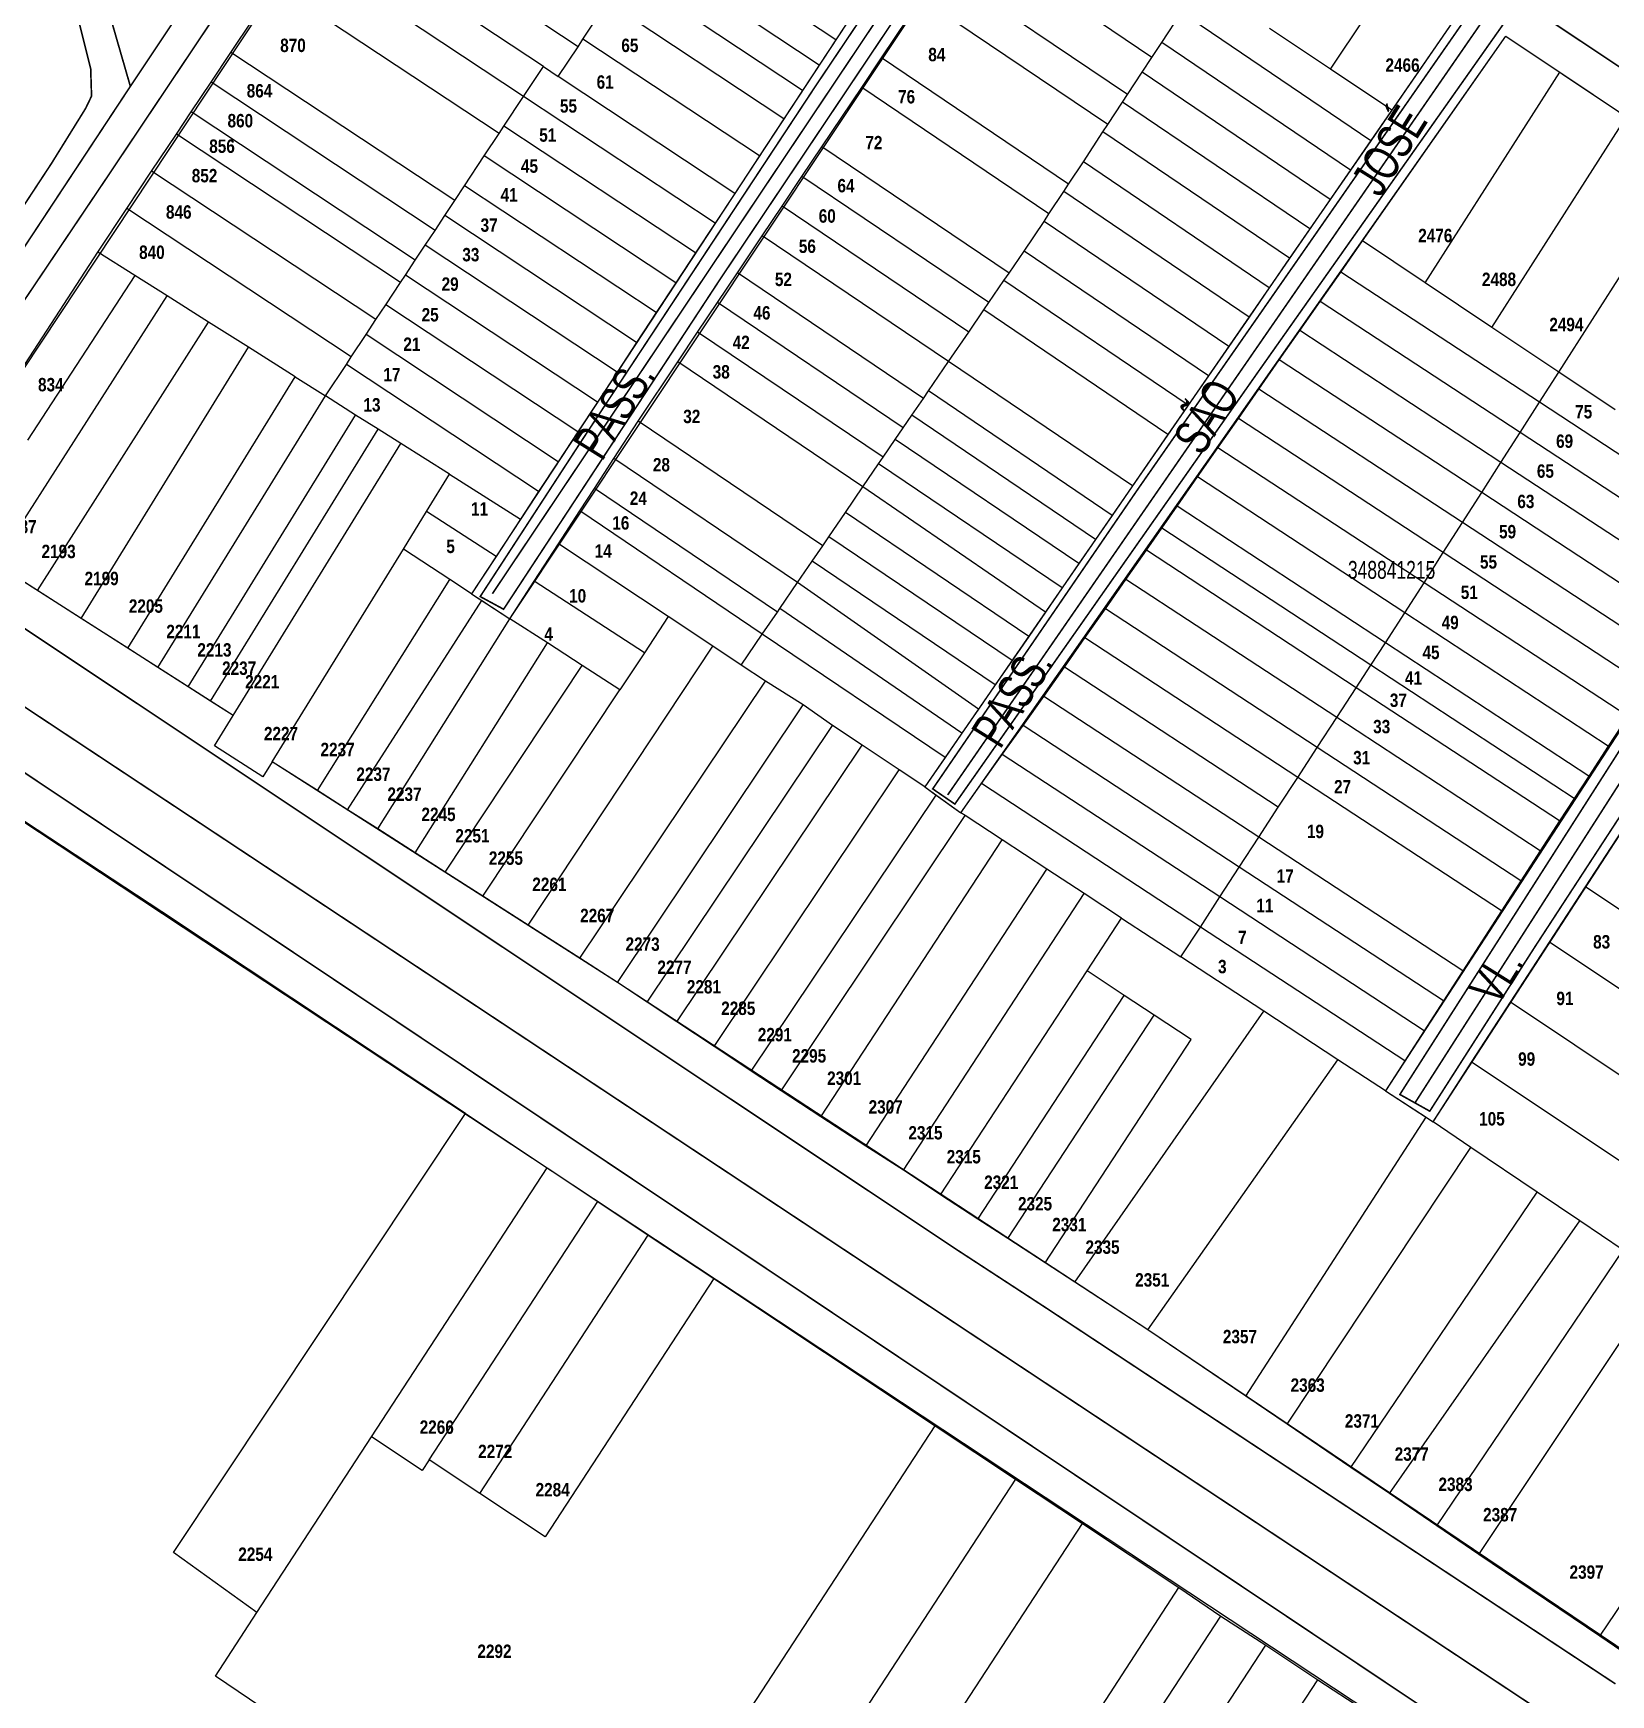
# Model space of a CAD drawing. Extents: x 203136 to 205923, y 4839890 to 4842982.
# Drawn here: x 203999 to 204175.8, y 4840668.6 to 4840854.8 of the extents above; entities that cross this region are included whole.
import ezdxf
from ezdxf.enums import TextEntityAlignment as Align

# ---------------------------------------------------------------- set-up
doc = ezdxf.new("R2010")
doc.units = 0
doc.header["$LTSCALE"] = 1.5
doc.header["$MEASUREMENT"] = 0
doc.linetypes.add('TRACO_11', pattern=[8, 3, -1, 3, -1])
for name, color, linetype in [('CD_MALHA_LOTES', 40, 'CONTINUOUS'), ('CD_TXT_QUADRA', 7, 'CONTINUOUS'), ('RU-QUADRAS', 210, 'CONTINUOUS'), ('SV-EIXO-RUA-PAV', 20, 'CONTINUOUS'), ('SV-RUA-NAO-PAV-S-GUIA-C-GUIA', 7, 'CONTINUOUS'), ('SV-RUA-PAVIM-S-GUIA-C-GUIA', 7, 'CONTINUOUS'), ('SV-TXT-RUA-N-PAV-S-GUIA-C-GUIA', 7, 'CONTINUOUS'), ('SV-TXT-RUA-PAV-S-GUIA-C-GUIA', 7, 'CONTINUOUS'), ('Th_NmrPort', 1, 'CONTINUOUS')]:
    doc.layers.add(name, color=color, linetype=linetype)
doc.styles.add('3488-41-2D_TXTB$0$ARIAL', font='ARIAL.TTF')
doc.styles.add('ARIAL', font='ARIAL.TTF')
doc.styles.get("Standard").update_dxf_attribs({"font": 'swisscbo.ttf'})

msp = doc.modelspace()

# ---------------------------------------------------------------- linework, layer by layer
at = {"layer": 'CD_MALHA_LOTES', "linetype": 'Continuous', "flags": 128}
for points in [[(204060.02, 4840853.27), (204033.33, 4840870.93)], [(204056.14, 4840851.04), (204031.11, 4840867.61)], [(204088.91, 4840854.05), (204067.51, 4840868.21)], [(204087.04, 4840851.21), (204065.64, 4840865.38)], [(204124.34, 4840852.08), (204103.5, 4840866.14)], [(204053.93, 4840847.7), (204028.89, 4840864.27)], [(204085.18, 4840848.36), (204063.76, 4840862.54)], [(204121.59, 4840847.9), (204100.72, 4840861.99)], [(204144.36, 4840850.75), (204152.1, 4840862.42)], [(204021.12, 4840852.63), (204026.11, 4840860.12)], [(204051.17, 4840843.53), (204026.11, 4840860.12)], [(204060.57, 4840854.1), (204063.33, 4840858.27)], [(204083.08, 4840845.2), (204063.33, 4840858.27)], [(204094.03, 4840852.02), (204098.49, 4840858.67)], [(204119.39, 4840844.56), (204098.49, 4840858.67)], [(204090.78, 4840856.89), (204088.91, 4840854.05)], [(204125.44, 4840853.75), (204127.64, 4840857.09)], [(204148.85, 4840842.73), (204127.64, 4840857.09)], [(204159.17, 4840857.69), (204151.22, 4840846.16)], [(204060.02, 4840853.27), (204060.57, 4840854.1)], [(204080.34, 4840841.03), (204060.57, 4840854.1)], [(204088.91, 4840854.05), (204087.04, 4840851.21)], [(204144.36, 4840850.75), (204137.52, 4840855.32)], [(204147.94, 4840831.52), (204163.98, 4840854.47)], [(204163.98, 4840854.47), (204170.05, 4840850.41)], [(204018.9, 4840849.3), (204021.12, 4840852.63)], [(204046.2, 4840836.03), (204021.12, 4840852.63)], [(204057.81, 4840849.93), (204060.02, 4840853.27)], [(204124.34, 4840852.08), (204125.44, 4840853.75)], [(204146.58, 4840839.44), (204125.44, 4840853.75)], [(204053.93, 4840847.7), (204056.14, 4840851.04)], [(204056.14, 4840851.04), (204057.81, 4840849.93)], [(204087.04, 4840851.21), (204085.18, 4840848.36)], [(204091.81, 4840848.7), (204094.03, 4840852.02)], [(204115, 4840837.87), (204094.03, 4840852.02)], [(204121.59, 4840847.9), (204123.24, 4840850.41)], [(204123.24, 4840850.41), (204124.34, 4840852.08)], [(204144.31, 4840836.15), (204123.24, 4840850.41)], [(204151.22, 4840846.16), (204144.36, 4840850.75)], [(204154.96, 4840826.82), (204170.05, 4840850.41)], [(204170.05, 4840850.41), (204177.53, 4840845.4)], [(204016.68, 4840845.98), (204018.9, 4840849.3)], [(204044, 4840832.69), (204018.9, 4840849.3)], [(204077.59, 4840836.84), (204057.81, 4840849.93)], [(204087.35, 4840842.06), (204091.81, 4840848.7)], [(204112.8, 4840834.53), (204091.81, 4840848.7)], [(204051.72, 4840844.37), (204053.93, 4840847.7)], [(204075.39, 4840833.51), (204053.93, 4840847.7)], [(204085.18, 4840848.36), (204083.08, 4840845.2)], [(204119.39, 4840844.56), (204121.04, 4840847.07)], [(204121.04, 4840847.07), (204121.59, 4840847.9)], [(204142.03, 4840832.85), (204121.04, 4840847.07)], [(204015.02, 4840843.48), (204016.68, 4840845.98)], [(204041.79, 4840829.36), (204016.68, 4840845.98)], [(204083.08, 4840845.2), (204080.34, 4840841.03)], [(204151.22, 4840846.16), (204148.85, 4840842.73)], [(204162.44, 4840821.81), (204177.53, 4840845.4)], [(204012.24, 4840839.32), (204015.02, 4840843.48)], [(204040.13, 4840826.86), (204015.02, 4840843.48)], [(204049.52, 4840841.03), (204051.17, 4840843.53)], [(204051.17, 4840843.53), (204051.72, 4840844.37)], [(204073.19, 4840830.16), (204051.72, 4840844.37)], [(204116.65, 4840840.38), (204118.85, 4840843.72)], [(204118.85, 4840843.72), (204119.39, 4840844.56)], [(204139.76, 4840829.56), (204118.85, 4840843.72)], [(204047.31, 4840837.7), (204049.52, 4840841.03)], [(204070.99, 4840826.82), (204049.52, 4840841.03)], [(204080.34, 4840841.03), (204077.59, 4840836.84)], [(204085.12, 4840838.74), (204087.35, 4840842.06)], [(204108.32, 4840827.91), (204087.35, 4840842.06)], [(204148.85, 4840842.73), (204146.58, 4840839.44)], [(204009.47, 4840835.16), (204012.24, 4840839.32)], [(204037.37, 4840822.69), (204012.24, 4840839.32)], [(204115, 4840837.87), (204116.65, 4840840.38)], [(204137.49, 4840826.27), (204116.65, 4840840.38)], [(204146.58, 4840839.44), (204144.31, 4840836.15)], [(204169.92, 4840816.81), (204185.01, 4840840.4)], [(204046.2, 4840836.03), (204047.31, 4840837.7)], [(204068.79, 4840823.48), (204047.31, 4840837.7)], [(204082.89, 4840835.41), (204085.12, 4840838.74)], [(204106.06, 4840824.6), (204085.12, 4840838.74)], [(204114.45, 4840837.04), (204115, 4840837.87)], [(204045.1, 4840834.36), (204046.2, 4840836.03)], [(204077.59, 4840836.84), (204075.39, 4840833.51)], [(204080.67, 4840832.09), (204082.89, 4840835.41)], [(204103.8, 4840821.3), (204082.89, 4840835.41)], [(204112.8, 4840834.53), (204114.45, 4840837.04)], [(204135.22, 4840822.98), (204114.45, 4840837.04)], [(204144.31, 4840836.15), (204142.03, 4840832.85)], [(204006.2, 4840830.26), (204009.47, 4840835.16)], [(204034.61, 4840818.52), (204009.47, 4840835.16)], [(204044, 4840832.69), (204045.1, 4840834.36)], [(204066.59, 4840820.13), (204045.1, 4840834.36)], [(204075.39, 4840833.51), (204073.19, 4840830.16)], [(204110.01, 4840830.38), (204112.25, 4840833.7)], [(204112.25, 4840833.7), (204112.8, 4840834.53)], [(204132.95, 4840819.68), (204112.25, 4840833.7)], [(204042.89, 4840831.03), (204044, 4840832.69)], [(204077.88, 4840827.94), (204080.67, 4840832.09)], [(204101.55, 4840818), (204080.67, 4840832.09)], [(204142.03, 4840832.85), (204139.76, 4840829.56)], [(203994.24, 4840811.9), (204006.2, 4840830.26)], [(204010.35, 4840827.64), (204006.2, 4840830.26)], [(204041.79, 4840829.36), (204042.89, 4840831.03)], [(204064.4, 4840816.79), (204042.89, 4840831.03)], [(204073.19, 4840830.16), (204070.99, 4840826.82)], [(204108.32, 4840827.91), (204110.01, 4840830.38)], [(204130.67, 4840816.39), (204110.01, 4840830.38)], [(204145.49, 4840828.02), (204147.94, 4840831.52)], [(204154.96, 4840826.82), (204147.94, 4840831.52)], [(204040.68, 4840827.69), (204041.79, 4840829.36)], [(204075.65, 4840824.62), (204077.88, 4840827.94)], [(204098.72, 4840813.87), (204077.88, 4840827.94)], [(204139.76, 4840829.56), (204137.49, 4840826.27)], [(204143.2, 4840824.74), (204145.49, 4840828.02)], [(204167.76, 4840813.43), (204145.49, 4840828.02)], [(204010.35, 4840827.64), (203998.32, 4840809.17)], [(204013.99, 4840825.34), (204010.35, 4840827.64)], [(204038.47, 4840824.36), (204040.13, 4840826.86)], [(204040.13, 4840826.86), (204040.68, 4840827.69)], [(204062.2, 4840813.45), (204040.68, 4840827.69)], [(204070.99, 4840826.82), (204068.79, 4840823.48)], [(204106.06, 4840824.6), (204107.75, 4840827.08)], [(204107.75, 4840827.08), (204108.32, 4840827.91)], [(204128.4, 4840813.1), (204107.75, 4840827.08)], [(204137.49, 4840826.27), (204135.22, 4840822.98)], [(204162.44, 4840821.81), (204154.96, 4840826.82)], [(203994.76, 4840795.32), (204013.99, 4840825.34)], [(204018.63, 4840822.39), (204013.99, 4840825.34)], [(204037.37, 4840822.69), (204038.47, 4840824.36)], [(204060.01, 4840810.1), (204038.47, 4840824.36)], [(204073.42, 4840821.29), (204075.65, 4840824.62)], [(204096.47, 4840810.57), (204075.65, 4840824.62)], [(204105.5, 4840823.78), (204106.06, 4840824.6)], [(204140.91, 4840821.46), (204143.2, 4840824.74)], [(204165.61, 4840810.06), (204143.2, 4840824.74)], [(203999.44, 4840792.33), (204018.63, 4840822.39)], [(204023.09, 4840819.59), (204018.63, 4840822.39)], [(204036.27, 4840821.02), (204037.37, 4840822.69)], [(204068.79, 4840823.48), (204066.59, 4840820.13)], [(204103.8, 4840821.3), (204105.5, 4840823.78)], [(204126.13, 4840809.81), (204105.5, 4840823.78)], [(204135.22, 4840822.98), (204132.95, 4840819.68)], [(204034.61, 4840818.52), (204036.27, 4840821.02)], [(204057.81, 4840806.76), (204036.27, 4840821.02)], [(204071.2, 4840817.97), (204073.42, 4840821.29)], [(204094.21, 4840807.27), (204073.42, 4840821.29)], [(204101.55, 4840818), (204103.8, 4840821.3)], [(204138.61, 4840818.18), (204140.91, 4840821.46)], [(204163.45, 4840806.69), (204140.91, 4840821.46)], [(204169.92, 4840816.81), (204162.44, 4840821.81)], [(204004.35, 4840789.2), (204023.09, 4840819.59)], [(204028.33, 4840816.27), (204023.09, 4840819.59)], [(204066.59, 4840820.13), (204064.4, 4840816.79)], [(204132.95, 4840819.68), (204130.67, 4840816.39)], [(204031.71, 4840814.14), (204034.06, 4840817.68)], [(204034.06, 4840817.68), (204034.61, 4840818.52)], [(204055.61, 4840803.42), (204034.06, 4840817.68)], [(204064.4, 4840816.79), (204062.2, 4840813.45)], [(204066.77, 4840811.31), (204071.2, 4840817.97)], [(204091.95, 4840803.96), (204071.2, 4840817.97)], [(204099.29, 4840814.7), (204101.55, 4840818)], [(204122.16, 4840804.05), (204101.55, 4840818)], [(204136.32, 4840814.9), (204138.61, 4840818.18)], [(204161.29, 4840803.32), (204138.61, 4840818.18)], [(204167.76, 4840813.43), (204169.92, 4840816.81)], [(204176.25, 4840812.57), (204169.92, 4840816.81)], [(204009.57, 4840785.86), (204028.33, 4840816.27)], [(204028.33, 4840816.27), (204031.71, 4840814.14)], [(204130.67, 4840816.39), (204128.4, 4840813.1)], [(204134.03, 4840811.62), (204136.32, 4840814.9)], [(204159.14, 4840799.95), (204136.32, 4840814.9)], [(204012.95, 4840783.71), (204031.71, 4840814.14)], [(204035.1, 4840812), (204031.71, 4840814.14)], [(204062.2, 4840813.45), (204060.01, 4840810.1)], [(204097.43, 4840811.97), (204098.72, 4840813.87)], [(204098.72, 4840813.87), (204099.29, 4840814.7)], [(204119.88, 4840800.75), (204099.29, 4840814.7)], [(204128.4, 4840813.1), (204126.13, 4840809.81)], [(204165.61, 4840810.06), (204167.76, 4840813.43)], [(204190.83, 4840798.32), (204167.76, 4840813.43)], [(204016.32, 4840781.55), (204035.1, 4840812)], [(204037.63, 4840810.4), (204035.1, 4840812)], [(204064.04, 4840807.12), (204066.77, 4840811.31)], [(204087.44, 4840797.36), (204066.77, 4840811.31)], [(204096.47, 4840810.57), (204097.43, 4840811.97)], [(204118.03, 4840798.07), (204097.43, 4840811.97)], [(204131.73, 4840808.34), (204134.03, 4840811.62)], [(204156.98, 4840796.58), (204134.03, 4840811.62)], [(204018.85, 4840779.94), (204037.63, 4840810.4)], [(204040.17, 4840808.8), (204037.63, 4840810.4)], [(204060.01, 4840810.1), (204057.81, 4840806.76)], [(204095.56, 4840809.25), (204096.47, 4840810.57)], [(204126.13, 4840809.81), (204122.16, 4840804.05)], [(204163.45, 4840806.69), (204165.61, 4840810.06)], [(204188.63, 4840794.97), (204165.61, 4840810.06)], [(204021.38, 4840778.33), (204040.17, 4840808.8)], [(204045.62, 4840805.36), (204040.17, 4840808.8)], [(204094.21, 4840807.27), (204095.56, 4840809.25)], [(204116.16, 4840795.35), (204095.56, 4840809.25)], [(204129.44, 4840805.06), (204131.73, 4840808.34)], [(204154.83, 4840793.21), (204131.73, 4840808.34)], [(204057.81, 4840806.76), (204055.61, 4840803.42)], [(204061.86, 4840803.76), (204064.04, 4840807.12)], [(204084.62, 4840793.23), (204064.04, 4840807.12)], [(204091.95, 4840803.96), (204093.7, 4840806.52)], [(204093.7, 4840806.52), (204094.21, 4840807.27)], [(204114.28, 4840792.63), (204093.7, 4840806.52)], [(204161.29, 4840803.32), (204163.45, 4840806.69)], [(204186.44, 4840791.63), (204163.45, 4840806.69)], [(204043.05, 4840801.19), (204045.62, 4840805.36)], [(204045.62, 4840805.36), (204053.58, 4840800.32)], [(204060.23, 4840801.25), (204061.86, 4840803.76)], [(204082.36, 4840789.93), (204061.86, 4840803.76)], [(204089.98, 4840801.08), (204091.95, 4840803.96)], [(204112.41, 4840789.92), (204091.95, 4840803.96)], [(204122.16, 4840804.05), (204119.88, 4840800.75)], [(204127.15, 4840801.78), (204129.44, 4840805.06)], [(204152.67, 4840789.84), (204129.44, 4840805.06)], [(204055.61, 4840803.42), (204053.58, 4840800.32)], [(204159.14, 4840799.95), (204161.29, 4840803.32)], [(204184.25, 4840788.28), (204161.29, 4840803.32)], [(204040.45, 4840796.97), (204043.05, 4840801.19)], [(204050.84, 4840796.14), (204043.05, 4840801.19)], [(204053.58, 4840800.32), (204050.84, 4840796.14)], [(204057.84, 4840797.57), (204060.23, 4840801.25)], [(204080.66, 4840787.45), (204060.23, 4840801.25)], [(204088.11, 4840798.35), (204089.98, 4840801.08)], [(204110.53, 4840787.2), (204089.98, 4840801.08)], [(204119.88, 4840800.75), (204118.03, 4840798.07)], [(204125.43, 4840799.32), (204127.15, 4840801.78)], [(204150.5, 4840786.48), (204127.15, 4840801.78)], [(204087.44, 4840797.36), (204088.11, 4840798.35)], [(204108.66, 4840784.49), (204088.11, 4840798.35)], [(204123.71, 4840796.86), (204125.43, 4840799.32)], [(204148.86, 4840783.97), (204125.43, 4840799.32)], [(204156.98, 4840796.58), (204159.14, 4840799.95)], [(204182.06, 4840784.93), (204159.14, 4840799.95)], [(204025.76, 4840773.15), (204040.45, 4840796.97)], [(204045.66, 4840793.56), (204040.45, 4840796.97)], [(204055.11, 4840793.37), (204057.84, 4840797.57)], [(204070.13, 4840789.41), (204057.84, 4840797.57)], [(204086.25, 4840795.63), (204087.44, 4840797.36)], [(204118.03, 4840798.07), (204116.16, 4840795.35)], [(204121.42, 4840793.58), (204123.71, 4840796.86)], [(204147.22, 4840781.45), (204123.71, 4840796.86)], [(204154.83, 4840793.21), (204156.98, 4840796.58)], [(204179.87, 4840781.59), (204156.98, 4840796.58)], [(203999.44, 4840792.33), (203994.76, 4840795.32)], [(204050.84, 4840796.14), (204048.09, 4840791.97)], [(204084.62, 4840793.23), (204086.25, 4840795.63)], [(204106.78, 4840781.77), (204086.25, 4840795.63)], [(204116.16, 4840795.35), (204114.28, 4840792.63)], [(204030.82, 4840769.92), (204045.66, 4840793.56)], [(204048.09, 4840791.97), (204045.66, 4840793.56)], [(204052.39, 4840789.18), (204055.11, 4840793.37)], [(204067.46, 4840785.37), (204055.11, 4840793.37)], [(204082.63, 4840790.33), (204084.62, 4840793.23)], [(204104.91, 4840779.05), (204084.62, 4840793.23)], [(204114.28, 4840792.63), (204112.41, 4840789.92)], [(204119.13, 4840790.3), (204121.42, 4840793.58)], [(204145.04, 4840778.1), (204121.42, 4840793.58)], [(204152.67, 4840789.84), (204154.83, 4840793.21)], [(204177.67, 4840778.24), (204154.83, 4840793.21)], [(204004.35, 4840789.2), (203999.44, 4840792.33)], [(204034.19, 4840767.77), (204049.23, 4840791.23)], [(204048.09, 4840791.97), (204049.23, 4840791.23)], [(204049.23, 4840791.23), (204052.39, 4840789.18)], [(204009.57, 4840785.86), (204004.35, 4840789.2)], [(204037.57, 4840765.62), (204052.39, 4840789.18)], [(204056.59, 4840786.46), (204052.39, 4840789.18)], [(204070.13, 4840789.41), (204067.46, 4840785.37)], [(204075.13, 4840786.09), (204070.13, 4840789.41)], [(204080.66, 4840787.45), (204082.36, 4840789.93)], [(204082.36, 4840789.93), (204082.63, 4840790.33)], [(204103.05, 4840776.36), (204082.63, 4840790.33)], [(204112.41, 4840789.92), (204110.53, 4840787.2)], [(204116.83, 4840787.02), (204119.13, 4840790.3)], [(204142.86, 4840774.75), (204119.13, 4840790.3)], [(204150.5, 4840786.48), (204152.67, 4840789.84)], [(204175.48, 4840774.9), (204152.67, 4840789.84)], [(204078.3, 4840783.99), (204080.66, 4840787.45)], [(204101.16, 4840773.62), (204080.66, 4840787.45)], [(204110.53, 4840787.2), (204108.66, 4840784.49)], [(204114.53, 4840783.74), (204116.83, 4840787.02)], [(204140.67, 4840771.4), (204116.83, 4840787.02)], [(204012.95, 4840783.71), (204009.57, 4840785.86)], [(204041.78, 4840762.93), (204056.59, 4840786.46)], [(204054.42, 4840754.85), (204075.13, 4840786.09)], [(204060.5, 4840783.93), (204056.59, 4840786.46)], [(204067.46, 4840785.37), (204064.69, 4840781.21)], [(204078.3, 4840783.99), (204075.13, 4840786.09)], [(204148.86, 4840783.97), (204150.5, 4840786.48)], [(204173.29, 4840771.55), (204150.5, 4840786.48)], [(204016.32, 4840781.55), (204012.95, 4840783.71)], [(204045.15, 4840760.77), (204060.5, 4840783.93)], [(204064.69, 4840781.21), (204060.5, 4840783.93)], [(204081.02, 4840782.18), (204078.3, 4840783.99)], [(204108.66, 4840784.49), (204106.78, 4840781.77)], [(204112.21, 4840780.48), (204114.53, 4840783.74)], [(204138.49, 4840768.05), (204114.53, 4840783.74)], [(204147.22, 4840781.45), (204148.86, 4840783.97)], [(204171.65, 4840769.04), (204148.86, 4840783.97)], [(204013.37, 4840756.35), (203974.28, 4840782.03)], [(204018.85, 4840779.94), (204016.32, 4840781.55)], [(204060.24, 4840751.14), (204081.02, 4840782.18)], [(204085.26, 4840779.53), (204081.02, 4840782.18)], [(204106.78, 4840781.77), (204104.91, 4840779.05)], [(204145.04, 4840778.1), (204147.22, 4840781.45)], [(204170.02, 4840766.52), (204147.22, 4840781.45)], [(204021.38, 4840778.33), (204018.85, 4840779.94)], [(204049.36, 4840758.08), (204064.69, 4840781.21)], [(204064.44, 4840748.43), (204085.26, 4840779.53)], [(204088.53, 4840777.22), (204085.26, 4840779.53)], [(204109.89, 4840777.22), (204112.21, 4840780.48)], [(204136.31, 4840764.7), (204112.21, 4840780.48)], [(204019.28, 4840774.92), (204021.38, 4840778.33)], [(204104.91, 4840779.05), (204103.05, 4840776.36)], [(204142.86, 4840774.75), (204145.04, 4840778.1)], [(204167.85, 4840763.16), (204145.04, 4840778.1)], [(204177.67, 4840778.24), (204175.48, 4840774.9)], [(204067.78, 4840746.22), (204088.53, 4840777.22)], [(204091.86, 4840775.01), (204088.53, 4840777.22)], [(204103.05, 4840776.36), (204101.16, 4840773.62)], [(204107.56, 4840773.96), (204109.89, 4840777.22)], [(204134.12, 4840761.34), (204109.89, 4840777.22)], [(204024.71, 4840771.45), (204019.28, 4840774.92)], [(204071.11, 4840744), (204091.86, 4840775.01)], [(204096.02, 4840772.23), (204091.86, 4840775.01)], [(204105.24, 4840770.7), (204107.56, 4840773.96)], [(204131.94, 4840758), (204107.56, 4840773.96)], [(204140.67, 4840771.4), (204142.86, 4840774.75)], [(204165.68, 4840759.8), (204142.86, 4840774.75)], [(204175.48, 4840774.9), (204173.29, 4840771.55)], [(204025.76, 4840773.15), (204024.71, 4840771.45)], [(204030.82, 4840769.92), (204025.76, 4840773.15)], [(204075.27, 4840741.24), (204096.02, 4840772.23)], [(204098.89, 4840770.33), (204096.02, 4840772.23)], [(204101.16, 4840773.62), (204098.89, 4840770.33)], [(204098.89, 4840770.33), (204100.16, 4840769.42)], [(204102.92, 4840767.44), (204105.24, 4840770.7)], [(204129.76, 4840754.63), (204105.24, 4840770.7)], [(204138.49, 4840768.05), (204140.67, 4840771.4)], [(204163.52, 4840756.43), (204140.67, 4840771.4)], [(204173.29, 4840771.55), (204171.65, 4840769.04)], [(204034.19, 4840767.77), (204030.82, 4840769.92)], [(204079.44, 4840738.47), (204100.16, 4840769.42)], [(204100.16, 4840769.42), (204102.92, 4840767.44)], [(204171.65, 4840769.04), (204170.02, 4840766.52)], [(204037.57, 4840765.62), (204034.19, 4840767.77)], [(204082.77, 4840736.26), (204103.42, 4840767.11)], [(204103.42, 4840767.11), (204102.92, 4840767.44)], [(204107.54, 4840764.41), (204103.42, 4840767.11)], [(204136.31, 4840764.7), (204138.49, 4840768.05)], [(204170.02, 4840766.52), (204167.85, 4840763.16)], [(204041.78, 4840762.93), (204037.57, 4840765.62)], [(204134.12, 4840761.34), (204136.31, 4840764.7)], [(204159.18, 4840749.71), (204136.31, 4840764.7)], [(204172.92, 4840759.15), (204176.98, 4840765.37)], [(204045.15, 4840760.77), (204041.78, 4840762.93)], [(204087.24, 4840733.35), (204107.54, 4840764.41)], [(204112.56, 4840761.12), (204107.54, 4840764.41)], [(204167.85, 4840763.16), (204165.68, 4840759.8)], [(204092.27, 4840730.08), (204112.56, 4840761.12)], [(204116.74, 4840758.38), (204112.56, 4840761.12)], [(204131.94, 4840758), (204134.12, 4840761.34)], [(204157.01, 4840746.35), (204134.12, 4840761.34)], [(204049.36, 4840758.08), (204045.15, 4840760.77)], [(204165.68, 4840759.8), (204163.52, 4840756.43)], [(204168.87, 4840752.92), (204172.92, 4840759.15)], [(204194.59, 4840744.69), (204172.92, 4840759.15)], [(204054.42, 4840754.85), (204049.36, 4840758.08)], [(204096.48, 4840727.38), (204116.74, 4840758.38)], [(204120.93, 4840755.64), (204116.74, 4840758.38)], [(204129.76, 4840754.63), (204131.94, 4840758)], [(204154.84, 4840742.99), (204131.94, 4840758)], [(204047.42, 4840733.72), (204013.37, 4840756.35)], [(204117.06, 4840749.73), (204120.93, 4840755.64)], [(204120.93, 4840755.64), (204127.57, 4840751.29)], [(204163.52, 4840756.43), (204159.18, 4840749.71)], [(204060.24, 4840751.14), (204054.42, 4840754.85)], [(204127.57, 4840751.29), (204129.76, 4840754.63)], [(204152.68, 4840739.63), (204129.76, 4840754.63)], [(204164.5, 4840746.22), (204168.87, 4840752.92)], [(204190.48, 4840738.5), (204168.87, 4840752.92)], [(204064.44, 4840748.43), (204060.24, 4840751.14)], [(204100.65, 4840724.62), (204117.06, 4840749.73)], [(204121.23, 4840746.97), (204117.06, 4840749.73)], [(204136.87, 4840745.2), (204127.57, 4840751.29)], [(204067.78, 4840746.22), (204064.44, 4840748.43)], [(204159.18, 4840749.71), (204157.01, 4840746.35)], [(204071.11, 4840744), (204067.78, 4840746.22)], [(204104.84, 4840721.9), (204121.23, 4840746.97)], [(204124.57, 4840744.77), (204121.23, 4840746.97)], [(204157.01, 4840746.35), (204154.84, 4840742.99)], [(204160.16, 4840739.5), (204164.5, 4840746.22)], [(204186.05, 4840731.83), (204164.5, 4840746.22)], [(204108.2, 4840719.72), (204124.57, 4840744.77)], [(204115.68, 4840714.84), (204136.87, 4840745.2)], [(204128.74, 4840742.01), (204124.57, 4840744.77)], [(204145.18, 4840739.76), (204136.87, 4840745.2)], [(204075.27, 4840741.24), (204071.11, 4840744)], [(204154.84, 4840742.99), (204152.68, 4840739.63)], [(204079.44, 4840738.47), (204075.27, 4840741.24)], [(204112.38, 4840716.99), (204128.74, 4840742.01)], [(204123.87, 4840709.51), (204145.18, 4840739.76)], [(204150.51, 4840736.26), (204145.18, 4840739.76)], [(204152.68, 4840739.63), (204150.51, 4840736.26)], [(204155.84, 4840732.8), (204160.16, 4840739.5)], [(204181.63, 4840725.17), (204160.16, 4840739.5)], [(204082.77, 4840736.26), (204079.44, 4840738.47)], [(204087.24, 4840733.35), (204082.77, 4840736.26)], [(204150.51, 4840736.26), (204155.05, 4840733.31)], [(204014.69, 4840684.54), (204047.42, 4840733.72)], [(204047.42, 4840733.72), (204056.58, 4840727.63)], [(204092.27, 4840730.08), (204087.24, 4840733.35)], [(204134.86, 4840702.05), (204155.05, 4840733.31)], [(204155.05, 4840733.31), (204155.84, 4840732.8)], [(204160.07, 4840729.94), (204155.84, 4840732.8)], [(204096.48, 4840727.38), (204092.27, 4840730.08)], [(204139.48, 4840698.92), (204160.07, 4840729.94)], [(204167.51, 4840724.92), (204160.07, 4840729.94)], [(204036.89, 4840697.49), (204056.58, 4840727.63)], [(204056.58, 4840727.63), (204062.24, 4840723.87)], [(204100.65, 4840724.62), (204096.48, 4840727.38)], [(204043.35, 4840694.94), (204062.24, 4840723.87)], [(204062.24, 4840723.87), (204067.9, 4840720.1)], [(204104.84, 4840721.9), (204100.65, 4840724.62)], [(204146.64, 4840694.06), (204167.51, 4840724.92)], [(204172.27, 4840721.7), (204167.51, 4840724.92)], [(204108.2, 4840719.72), (204104.84, 4840721.9)], [(204049.01, 4840691.17), (204067.9, 4840720.1)], [(204067.9, 4840720.1), (204075.23, 4840715.23)], [(204150.95, 4840691.15), (204172.27, 4840721.7)], [(204177.15, 4840718.41), (204172.27, 4840721.7)], [(204112.38, 4840716.99), (204108.2, 4840719.72)], [(204156.27, 4840687.53), (204177.15, 4840718.41)], [(204115.68, 4840714.84), (204112.38, 4840716.99)], [(204075.23, 4840715.23), (204056.34, 4840686.3)], [(204075.23, 4840715.23), (204100.06, 4840698.75)], [(204123.87, 4840709.51), (204115.68, 4840714.84)], [(204160.98, 4840684.34), (204181.68, 4840715.35)], [(204134.86, 4840702.05), (204123.87, 4840709.51)], [(204174.52, 4840675.16), (204195.42, 4840706.07)], [(204139.48, 4840698.92), (204134.86, 4840702.05)], [(204075.31, 4840660.85), (204100.06, 4840698.75)], [(204100.06, 4840698.75), (204109.06, 4840692.77)], [(204146.64, 4840694.06), (204139.48, 4840698.92)], [(204024.04, 4840677.81), (204036.89, 4840697.49)], [(204042.55, 4840693.73), (204036.89, 4840697.49)], [(204043.35, 4840694.94), (204042.55, 4840693.73)], [(204049.01, 4840691.17), (204043.35, 4840694.94)], [(204150.95, 4840691.15), (204146.64, 4840694.06)], [(204109.06, 4840692.77), (204084.22, 4840654.74)], [(204109.06, 4840692.77), (204116.56, 4840687.8)], [(204056.34, 4840686.3), (204049.01, 4840691.17)], [(204156.27, 4840687.53), (204150.95, 4840691.15)], [(204086.59, 4840641.92), (204116.56, 4840687.8)], [(204116.56, 4840687.8), (204127.36, 4840680.62)], [(204160.98, 4840684.34), (204156.27, 4840687.53)], [(204024.04, 4840677.81), (204014.69, 4840684.54)], [(204174.52, 4840675.16), (204160.98, 4840684.34)], [(204097.46, 4840634.58), (204127.36, 4840680.62)], [(204127.36, 4840680.62), (204132.07, 4840677.43)], [(204019.39, 4840670.7), (204024.04, 4840677.81)], [(204102.02, 4840631.51), (204132.07, 4840677.43)], [(204132.07, 4840677.43), (204137.09, 4840674.15)], [(204106.99, 4840628.15), (204137.09, 4840674.15)], [(204137.09, 4840674.15), (204142.94, 4840670.29)], [(204182.85, 4840669.51), (204174.52, 4840675.16)], [(204027.03, 4840665.53), (204019.39, 4840670.7)], [(204112.79, 4840624.23), (204142.94, 4840670.29)], [(204142.94, 4840670.29), (204147.97, 4840667.01)]]:
    msp.add_lwpolyline(points, dxfattribs=at)
at = {"layer": 'RU-QUADRAS', "color": 6, "linetype": 'Continuous'}
for points in [[(203987.6, 4840801.69), (204065.28, 4840918.84)], [(204112.05, 4840889.21), (204048.09, 4840791.97), (204052.39, 4840789.18), (204116.83, 4840886.02)], [(204241.39, 4840630.23), (204123.87, 4840709.51), (204064.44, 4840748.43), (204025.76, 4840773.15), (204024.71, 4840771.45), (204019.28, 4840774.92), (204021.38, 4840778.33), (203988.18, 4840799.52)]]:
    msp.add_lwpolyline(points, dxfattribs=at)
msp.add_lwpolyline([(204159.17, 4840857.69), (204098.89, 4840770.33), (204102.92, 4840767.44), (204163.98, 4840854.47), (204208.19, 4840824.89), (204150.51, 4840736.26), (204155.84, 4840732.8), (204213.47, 4840821.36), (204252.68, 4840795.12), (204253.15, 4840793.43), (204195.42, 4840706.07), (204201.53, 4840702.02), (204257.6, 4840787.65), (204260.94, 4840785.44), (204262.83, 4840788.33), (204320.83, 4840749.53), (204321.39, 4840746.47, 0.0049104512), (204243.73, 4840630.61)], format="xyb", dxfattribs=at)
msp.add_lwpolyline([(203894.87, 4840663.42), (203974.28, 4840782.03), (204172.25, 4840651.15), (204230.15, 4840611.07), (204151.43, 4840491.13), (204059.37, 4840552.9), (204076.01, 4840635.74), (204070.42, 4840638.89), (204054.24, 4840555.92), (204009.07, 4840586.95), (204050.78, 4840649.88), (204046.08, 4840652.63), (204004.77, 4840590.07)], close=True, dxfattribs=at)
at = {"layer": 'SV-EIXO-RUA-PAV', "const_width": 0.18}
for points in [[(204636.847033, 4840353.732969), (204556.692409, 4840405.627321), (204539.141988, 4840418.327609), (204495.302183, 4840447.648089), (204470.787539, 4840463.788165), (204283.813228, 4840589.6077), (204258.698822, 4840606.743049), (204246.534032, 4840614.722105), (203972.065444, 4840796.468379), (203949.643938, 4840811.266574), (203812.386168, 4840902.999228), (203680.641912, 4840990.841984), (203657.330522, 4841006.328818), (203641.610185, 4841017.472348), (203614.945309, 4841034.784618), (203592.86, 4841049.37)], [(204059.845112, 4840923.751624), (204009.855314, 4840848.830636), (203974.37698, 4840795.064576), (203929.788468, 4840729.447902)], [(204050.424861, 4840791.977216), (204120.549896, 4840896.688201)], [(203999.060525, 4840886.226867), (204009.855314, 4840848.830636)], [(204101.441039, 4840769.426587), (204167.629886, 4840865.193996)], [(204217.60716, 4840832.78155), (204198.632083, 4840804.016244), (204178.955226, 4840774.188627), (204153.829677, 4840734.950889)]]:
    msp.add_lwpolyline(points, dxfattribs=at)
at = {"layer": 'SV-RUA-NAO-PAV-S-GUIA-C-GUIA', "linetype": 'TRACO_11', "const_width": 0.18}
for points in [[(204115.58, 4840891.93), (204086.68, 4840848.92), (204060.46, 4840809.17), (204049.06, 4840791.66), (204051.68, 4840790.24), (204075.94, 4840827.21), (204099.83, 4840862.85), (204118.14, 4840889.98)], [(204162.38, 4840860.57), (204122.71, 4840803.62), (204099.77, 4840770.11), (204102.25, 4840768.41), (204136.15, 4840816.71), (204165.57, 4840858.43)], [(204215.33, 4840825.42), (204184.58, 4840778.98), (204167.27, 4840752.44), (204155.47, 4840734), (204152.12, 4840735.87), (204180.31, 4840780.01), (204211.54, 4840827.86)]]:
    msp.add_lwpolyline(points, dxfattribs=at)
at = {"layer": 'SV-RUA-PAVIM-S-GUIA-C-GUIA', "const_width": 0.18}
for points in [[(204062.84, 4840921.68), (204007.13, 4840838.47)], [(204005.41, 4840850.81), (203998.88, 4840876.92)], [(204004.85, 4840846.37), (204005.506218, 4840847.736108), (204005.41, 4840850.81)], [(204001.04, 4840840.23), (204004.85, 4840846.37)], [(203987.78, 4840820.04), (204001.04, 4840840.23)], [(204007.13, 4840838.47), (203982.77, 4840802.26)], [(203986.91, 4840795.47), (204102.28, 4840718.6)], [(204102.28, 4840718.6), (204112.43, 4840711.98)], [(204112.43, 4840711.98), (204176.28, 4840669.82)]]:
    msp.add_lwpolyline(points, dxfattribs=at)
at = {"layer": 'SV-RUA-PAVIM-S-GUIA-C-GUIA', "linetype": 'Continuous', "const_width": 0.18}
msp.add_lwpolyline([(204165.57, 4840858.43), (204211.54, 4840827.86)], dxfattribs=at)
at = {"layer": 'SV-RUA-PAVIM-S-GUIA-C-GUIA', "linetype": 'Continuous', "const_width": 0.18, "flags": 128}
msp.add_lwpolyline([(203977.4, 4840785.69), (204047.38, 4840738.92), (204047.38, 4840738.91), (204120.6, 4840689.98), (204177.01, 4840652.29)], dxfattribs=at)

# ---------------------------------------------------------------- texts
at = {"layer": 'CD_TXT_QUADRA', "linetype": 'Continuous', "style": 'ARIAL', "width": 0.7}
msp.add_text('348841215', height=2, dxfattribs=at).set_placement((204146.3, 4840793.65))
at = {"layer": 'SV-TXT-RUA-N-PAV-S-GUIA-C-GUIA', "style": '3488-41-2D_TXTB$0$ARIAL', "width": 0.7}
msp.add_text('VL.', height=4, rotation=58, dxfattribs=at).set_placement((204163.081817, 4840745.637698))
at = {"layer": 'SV-TXT-RUA-PAV-S-GUIA-C-GUIA', "style": 'ARIAL', "width": 0.7}
for s, p in [('JOSÉ', (204149.92, 4840836.26)), ('PASS.', (204062.71, 4840806.71)), ('SÃO', (204129.96, 4840807.3)), ('PASS.', (204107.33, 4840774.45))]:
    msp.add_text(s, height=4, rotation=58, dxfattribs=at).set_placement(p)
at = {"layer": 'Th_NmrPort', "color": 1}
for s, p in [('870', (204026.644482, 4840853.423568)), ('65', (204064.874482, 4840853.423568)), ('84', (204099.274422, 4840852.391914)), ('2466', (204150.506432, 4840851.214482)), ('864', (204022.894482, 4840848.333568)), ('61', (204062.104482, 4840849.313568)), ('76', (204095.884422, 4840847.661914)), ('55', (204057.994482, 4840846.633568)), ('860', (204020.744482, 4840844.983568)), ('856', (204018.694482, 4840842.123568)), ('51', (204055.674482, 4840843.373568)), ('72', (204092.224422, 4840842.521914)), ('852', (204016.734482, 4840838.823568)), ('45', (204053.624482, 4840839.893568)), ('41', (204051.344482, 4840836.673568)), ('64', (204089.094422, 4840837.701914)), ('846', (204013.844422, 4840834.751914)), ('37', (204049.104482, 4840833.283568)), ('60', (204086.994422, 4840834.301914)), ('56', (204084.764422, 4840830.911914)), ('2476', (204154.178086, 4840832.114422)), ('840', (204010.834482, 4840830.243568)), ('33', (204047.054482, 4840829.973568)), ('52', (204082.084422, 4840827.201914)), ('2488', (204161.318086, 4840827.204422)), ('29', (204044.734482, 4840826.673568)), ('46', (204079.674422, 4840823.451914)), ('25', (204042.494482, 4840823.233568)), ('2494', (204168.866432, 4840822.144482)), ('21', (204040.444482, 4840819.933568)), ('42', (204077.354422, 4840820.141914)), ('17', (204038.214482, 4840816.533568)), ('38', (204075.114422, 4840816.841914)), ('834', (203999.506432, 4840815.404482)), ('13', (204035.974482, 4840813.143568)), ('75', (204171.764422, 4840812.371914)), ('32', (204071.814422, 4840811.841914)), ('69', (204169.624422, 4840809.071914)), ('28', (204068.414422, 4840806.431914)), ('65', (204167.474422, 4840805.721914)), ('11', (204048.034482, 4840801.483568)), ('24', (204065.824422, 4840802.681914)), ('63', (204165.284422, 4840802.321914)), ('2187', (203995.524262, 4840799.483636)), ('16', (204063.864422, 4840799.911914)), ('59', (204163.234422, 4840798.931914)), ('2193', (203999.904262, 4840796.713636)), ('5', (204045.264482, 4840797.283568)), ('14', (204061.884482, 4840796.753568)), ('55', (204161.094422, 4840795.541914)), ('2199', (204004.724262, 4840793.683636)), ('51', (204158.944422, 4840792.141914)), ('2205', (204009.684262, 4840790.593636)), ('10', (204059.024482, 4840791.743568)), ('49', (204156.804422, 4840788.751914)), ('2211', (204013.884262, 4840787.743636)), ('4', (204056.254482, 4840787.463568)), ('2213', (204017.364262, 4840785.683636)), ('45', (204154.654422, 4840785.401914)), ('2237', (204020.134262, 4840783.633636)), ('41', (204152.694422, 4840782.541914)), ('2221', (204022.724262, 4840782.113636)), ('37', (204150.994422, 4840780.041914)), ('33', (204149.124422, 4840777.091914)), ('2227', (204024.824262, 4840776.303636)), ('2237', (204031.164262, 4840774.523636)), ('31', (204146.884422, 4840773.611914)), ('2237', (204035.184262, 4840771.753636)), ('2237', (204038.664262, 4840769.513636)), ('27', (204144.744422, 4840770.351914)), ('2245', (204042.476432, 4840767.254482)), ('2251', (204046.278086, 4840764.854422)), ('19', (204141.704422, 4840765.341914)), ('2255', (204050.028086, 4840762.354422)), ('17', (204138.314422, 4840760.341914)), ('2261', (204054.898086, 4840759.414422)), ('11', (204136.034422, 4840757.041914)), ('2267', (204060.258086, 4840755.924422)), ('2273', (204065.348086, 4840752.714422)), ('7', (204133.984422, 4840753.461914)), ('83', (204173.774422, 4840752.971914)), ('2277', (204068.918086, 4840750.124422)), ('3', (204131.744422, 4840750.201914)), ('2281', (204072.218086, 4840747.934422)), ('2285', (204076.068086, 4840745.524422)), ('91', (204169.664422, 4840746.631914)), ('2291', (204080.168086, 4840742.574422)), ('2295', (204084.006432, 4840740.194482)), ('99', (204165.374422, 4840739.841914)), ('2301', (204087.936432, 4840737.694482)), ('2307', (204092.586432, 4840734.474482)), ('105', (204161.004422, 4840733.141914)), ('2315', (204097.046432, 4840731.574482)), ('2315', (204101.336432, 4840728.894482)), ('2321', (204105.536432, 4840726.034482)), ('2325', (204109.326432, 4840723.624482)), ('2331', (204113.166432, 4840721.294482)), ('2335', (204116.888086, 4840718.764422)), ('2351', (204122.456432, 4840715.094482)), ('2357', (204132.286432, 4840708.744482)), ('2363', (204139.876432, 4840703.304482)), ('2371', (204145.956432, 4840699.284482)), ('2266', (204042.278086, 4840698.594422)), ('2272', (204048.828086, 4840695.874422)), ('2377', (204151.536432, 4840695.574482)), ('2284', (204055.268086, 4840691.584422)), ('2383', (204156.446432, 4840692.184482)), ('2387', (204161.446432, 4840688.784482)), ('2254', (204021.948086, 4840684.354422)), ('2397', (204171.136432, 4840682.354482)), ('2292', (204048.748554, 4840673.477271))]:
    msp.add_text(s, height=1.5, dxfattribs=at).set_placement(p, align=Align.MIDDLE_LEFT)

doc.saveas('drawing.dxf')
